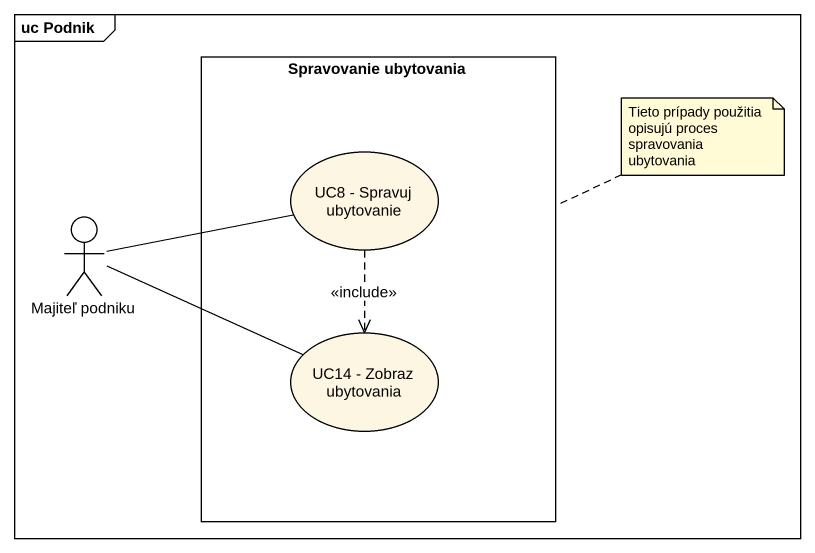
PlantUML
@startuml
mainframe uc Podnik
rectangle "Spravovanie ubytovania" as Spravovanie_ubytovania {
  usecase "UC8 - Spravuj ubytovanie" as UC8_Spravuj_ubytovanie
  usecase "UC14 - Zobraz ubytovania" as UC14_Zobraz_ubytovania
}
actor "Majiteľ podniku" as Majiteľ_podniku
UC8_Spravuj_ubytovanie ..> UC14_Zobraz_ubytovania : <<include>>
Majiteľ_podniku -right- UC8_Spravuj_ubytovanie
Majiteľ_podniku -right- UC14_Zobraz_ubytovania
note right of Spravovanie_ubytovania : Tieto prípady použitia opisujú proces spravovania ubytovania
@enduml
